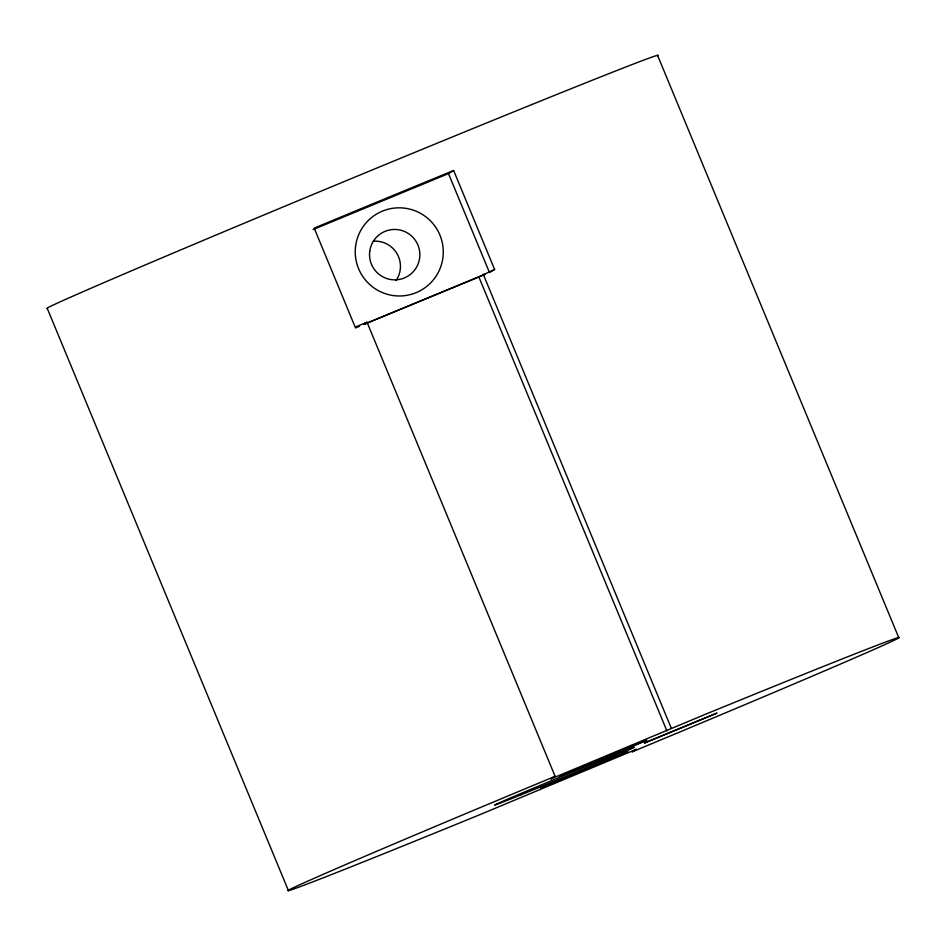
<?xml version="1.0" encoding="UTF-8"?>
<svg xmlns="http://www.w3.org/2000/svg" width="946" height="946" viewBox="0 0 946 946"><rect width="100%" height="100%" fill="white"/><g stroke="black" fill="none" stroke-linecap="round" stroke-linejoin="round"><path stroke-width="1.42" d="M313.102 229.559L448.487 173.603L453.631 170.505L494.628 269.48L490.513 271.951M363.713 324.182L367.013 322.196L555.113 776.311L550.714 778.96L706.851 713.698A330.864 3.465 -22.5 0 1 898.594 638.018A330.864 3.465 -22.5 0 1 668.81 736.579L632.046 751.893L636.433 749.244L480.296 814.494A330.864 3.465 -22.5 0 1 288.554 890.186A330.864 3.465 -22.5 0 1 518.337 791.625L555.113 776.311M363.962 324.277L478.818 276.811L494.628 269.48M367.013 322.196L355.188 327.115L314.19 228.14L326.973 222.818A330.864 3.465 -22.5 0 1 441.285 175.566L453.631 170.505M355.46 327.978L359.515 326.299M364.931 324.052L485.416 274.257M657.541 55.306L898.7 637.509M448.487 173.603L489.484 272.578M483.205 274.163L671.305 728.278M478.818 276.811L666.918 730.927M288.459 890.694L47.3 308.491A330.864 3.465 -22.5 0 1 353.225 177.813A330.864 3.465 -22.5 0 1 657.446 55.814M373.292 241.206A25.211 25.14 59 0 1 396.031 280.631M540.497 787.829L627.659 751.739L540.497 787.829M559.512 776.394L646.674 740.304L559.512 776.394M646.319 742.184L644.427 743.083L717.033 713.071L646.319 742.184M355.601 246.09A44.119 44.001 59 0 0 416.145 292.657A44.119 44.001 59 0 0 426.043 216.977A44.119 44.001 59 0 0 355.601 246.09M369.744 251.329A25.211 25.14 59 0 0 404.344 277.947A25.211 25.14 59 0 0 409.996 234.691A25.211 25.14 59 0 0 369.744 251.329M521.222 794.723A75.621 0.792 -22.5 0 0 633.666 747.6A75.621 0.792 -22.5 0 0 538.712 786.008A75.621 0.792 -22.5 0 0 521.222 794.723"/></g></svg>
